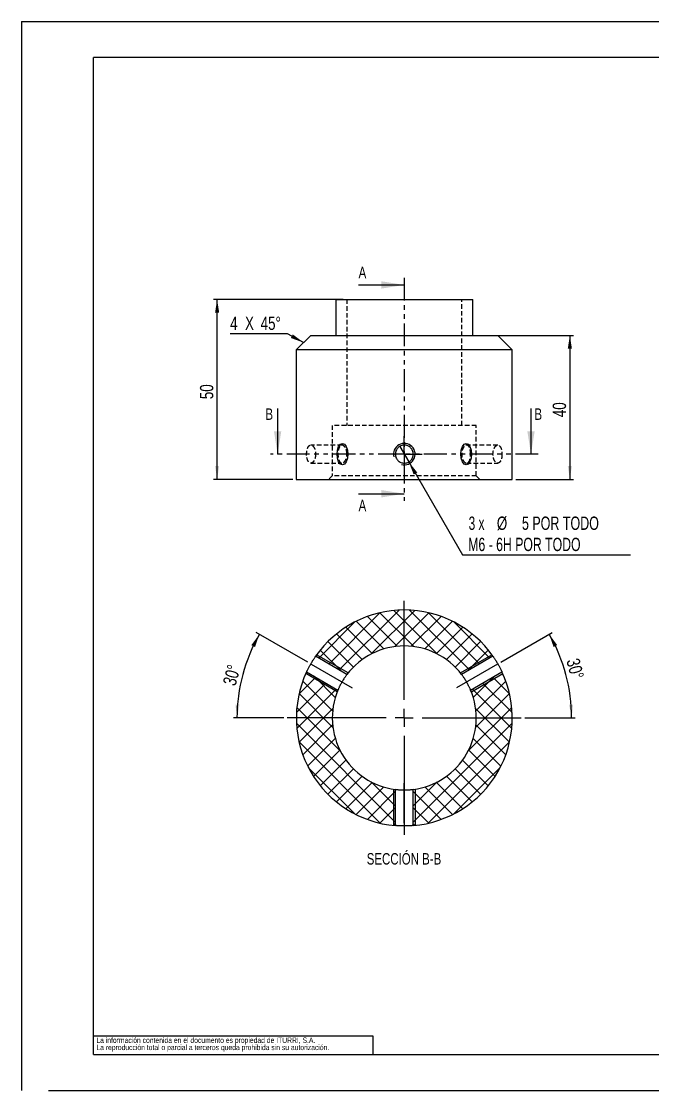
# Model space of a CAD drawing. Extents: x 0 to 2826, y 0 to 813.
# Drawn here: x 0 to 175.4, y 0 to 297 of the extents above; entities that cross this region are included whole.
import ezdxf

# ---------------------------------------------------------------- set-up
doc = ezdxf.new("R2010")
doc.units = 0
for name, pattern in [('SLD-CENTRADA-DOBLE', [12.7, 6.35, -1.27, 1.27, -1.27, 1.27, -1.27]), ('SLD-CENTRADA-TRAZOS-LARGOS', [19.05, 15.24, -1.27, 1.27, -1.27]), ('SLD-CONTINUA', [0]), ('SLD-DISCONTINUA', [1.905, 1.27, -0.635])]:
    doc.linetypes.add(name, pattern=pattern)
doc.layers.get('0').update_dxf_attribs({"linetype": 'CONTINUOUS'})
doc.layers.add('FORMATO', color=7, linetype='SLD-CONTINUA')
doc.layers.add('SLD-0', color=179, linetype='SLD-CONTINUA')
doc.styles.add('SLDTEXTSTYLE1', font='TXT', dxfattribs={"width": 0.75})
doc.styles.add('SLDTEXTSTYLE2', font='TXT', dxfattribs={"width": 0.666667})
doc.styles.add('SLDTEXTSTYLE3', font='TXT', dxfattribs={"width": 0.7})
doc.styles.add('SLDTEXTSTYLE4', font='TXT', dxfattribs={"width": 0.6875})
doc.dimstyles.new('SLDDIMSTYLE0', dxfattribs={"dimtxt": 3.704167, "dimasz": 3.704167, "dimexe": 0, "dimexo": 0.0625, "dimgap": 0.926042, "dimtad": 1, "dimdec": 1, "dimrnd": 1e-09, "dimzin": 12, "dimdsep": 46, "dimtxsty": 'SLDTEXTSTYLE1', "dimsah": 1, "dimcen": 0.09, "dimadec": 0, "dimazin": 0, "dimtfac": 1, "dimtdec": 1, "dimtofl": 0, "dimtmove": 0, "dimatfit": 3, "dimfxl": 1, "dimtolj": 1, "dimtzin": 12, "dimarcsym": 0})
doc.dimstyles.new('SLDDIMSTYLE1', dxfattribs={"dimtxt": 3.704167, "dimasz": 3.704167, "dimexe": 0, "dimexo": 0.0625, "dimgap": 0.926042, "dimtad": 0, "dimtih": 1, "dimtoh": 1, "dimdec": 6, "dimrnd": 1e-09, "dimzin": 12, "dimdsep": 46, "dimtxsty": 'SLDTEXTSTYLE1', "dimblk1": 'NONE', "dimsah": 1, "dimcen": 0, "dimadec": 0, "dimazin": 0, "dimtfac": 1, "dimtdec": 1, "dimtmove": 0, "dimatfit": 3, "dimldrblk": 'NONE', "dimfxl": 1, "dimtolj": 1, "dimtzin": 12, "dimarcsym": 0})
doc.dimstyles.new('SLDDIMSTYLE3', dxfattribs={"dimtxt": 3.704167, "dimasz": 3.704167, "dimexe": 0, "dimexo": 0.0625, "dimgap": 0.926042, "dimtad": 1, "dimdec": 4, "dimzin": 12, "dimdsep": 46, "dimtxsty": 'SLDTEXTSTYLE1', "dimsah": 1, "dimcen": 0.09, "dimadec": 0, "dimazin": 0, "dimtfac": 1, "dimtofl": 0, "dimtmove": 0, "dimatfit": 3, "dimfxl": 1, "dimtolj": 1, "dimtzin": 12, "dimarcsym": 0})

# ---------------------------------------------------------------- blocks, each defined once
blk = doc.blocks.new('SW_NOTE_0_3')
at = {"layer": 'SLD-0', "color": 0, "char_height": 1.5, "attachment_point": 1, "style": 'SLDTEXTSTYLE1'}
for s, insert in [('La información contenida en el documento es propiedad de ITURRI, S.A.', (0, 1.93)), ('La reproducción total o parcial a terceros queda prohibida sin su autorización.', (0, -0.07))]:
    blk.add_mtext(s, dxfattribs=dict(at, insert=insert))
blk = doc.blocks.new('SW_NOTE_0_7')
at = {"layer": 'SLD-0', "color": 0, "char_height": 1.5, "attachment_point": 1, "style": 'SLDTEXTSTYLE1'}
for s, insert in [('La información contenida en el documento es propiedad de ITURRI, S.A.', (0, 1.93)), ('La reproducción total o parcial a terceros queda prohibida sin su autorización.', (0, -0.07))]:
    blk.add_mtext(s, dxfattribs=dict(at, insert=insert))
blk = doc.blocks.new('_D')
at = {"layer": 'FORMATO', "color": 7, "transparency": 16777216}
for p, q in [((89.39, 219.79), (53.39, 219.79)), ((54.39, 169.79), (54.39, 219.79)), ((75.39, 169.79), (53.39, 169.79))]:
    blk.add_line(p, q, dxfattribs=at)
for points in [[(54.39, 219.79), (53.82, 216.09), (54.96, 216.09)], [(54.39, 169.79), (54.96, 173.5), (53.82, 173.5)]]:
    blk.add_solid(points, dxfattribs=at)
at = {"layer": 'FORMATO', "color": 7, "transparency": 16777216, "insert": (49.62, 192.06), "char_height": 3.704, "attachment_point": 1, "rotation": 90, "style": 'SLDTEXTSTYLE1'}
blk.add_mtext('50', dxfattribs=at)
blk = doc.blocks.new('_D_1')
at = {"layer": 'FORMATO', "color": 7, "transparency": 16777216}
for p, q in [((126.39, 209.79), (153.39, 209.79)), ((152.39, 209.79), (152.39, 169.79)), ((137.39, 169.79), (153.39, 169.79))]:
    blk.add_line(p, q, dxfattribs=at)
for points in [[(152.39, 209.79), (151.82, 206.09), (152.96, 206.09)], [(152.39, 169.79), (152.96, 173.5), (151.82, 173.5)]]:
    blk.add_solid(points, dxfattribs=at)
at = {"layer": 'FORMATO', "color": 7, "transparency": 16777216, "insert": (147.62, 187.06), "char_height": 3.704, "attachment_point": 1, "rotation": 90, "style": 'SLDTEXTSTYLE1'}
blk.add_mtext('40', dxfattribs=at)
blk = doc.blocks.new('SW_CHAMFER_DIMENSION_0')
at = {"layer": 'FORMATO', "color": 0}
for p, q in [((15.92, 0), (0, 0)), ((20.39, -2.43), (15.92, 0))]:
    blk.add_line(p, q, dxfattribs=at)
blk.add_solid([(20.39, -2.43), (17.4, -0.16), (16.86, -1.16)], dxfattribs=at)
at = {"layer": 'FORMATO', "color": 0, "attachment_point": 1, "style": 'SLDTEXTSTYLE1'}
for s, insert, char_height in [('4', (0, 4.77), 3.7), ('X', (4.13, 4.77), 3.7), ('45°', (8.47, 4.77), 3.704)]:
    blk.add_mtext(s, dxfattribs=dict(at, insert=insert, char_height=char_height))
blk = doc.blocks.new('_D_2')
at = {"layer": 'FORMATO', "transparency": 16777216}
for p, q in [((105.14, 178.96), (107.64, 174.63)), ((107.64, 174.63), (122.56, 148.8)), ((122.56, 148.8), (169.22, 148.8))]:
    blk.add_line(p, q, dxfattribs=at)
blk.add_solid([(107.64, 174.63), (109, 171.13), (109.99, 171.7)], dxfattribs=at)
at = {"layer": 'FORMATO', "transparency": 16777216, "attachment_point": 1}
for s, insert, char_height, style in [('3 x', (124.26, 159.46), 3.704, 'SLDTEXTSTYLE2'), ('%%c', (132.1, 159.46), 3.704, 'SLDTEXTSTYLE1'), ('5 POR TODO', (139.08, 159.46), 3.704, 'SLDTEXTSTYLE3'), ('M6 - 6H POR TODO', (124.15, 153.57), 3.7042, 'SLDTEXTSTYLE4')]:
    blk.add_mtext(s, dxfattribs=dict(at, insert=insert, char_height=char_height, style=style))
blk = doc.blocks.new('_NONE')
blk = doc.blocks.new('SW_CENTERMARKSYMBOL_0')
at = {"layer": 'FORMATO', "color": 0}
for p, q in [((0, 2.5), (0, 5)), ((-2.5, 0), (-5, 0)), ((0, 0), (-2.5, 0)), ((0, 0), (0, 2.5)), ((0, 0), (0, -2.5)), ((0, 0), (2.5, 0)), ((2.5, 0), (5, 0)), ((0, -2.5), (0, -5))]:
    blk.add_line(p, q, dxfattribs=at)
blk = doc.blocks.new('_D_9')
at = {"layer": 'FORMATO', "color": 7, "transparency": 16777216}
for p, q in [((133.17, 118.98), (147.52, 127.26)), ((139.89, 103.52), (153.88, 103.52))]:
    blk.add_line(p, q, dxfattribs=at)
blk.add_arc((106.39, 103.52), 46.49, 0, 30, dxfattribs=at)
for points in [[(146.66, 126.76), (147.87, 123.22), (148.88, 123.75)], [(152.88, 103.52), (153.31, 107.24), (152.17, 107.2)]]:
    blk.add_solid(points, dxfattribs=at)
at = {"layer": 'FORMATO', "color": 7, "transparency": 16777216, "insert": (154.95, 120.38), "char_height": 3.704, "attachment_point": 1, "rotation": 285, "style": 'SLDTEXTSTYLE1'}
blk.add_mtext('30°', dxfattribs=at)
blk = doc.blocks.new('_D_10')
at = {"layer": 'FORMATO', "color": 7, "transparency": 16777216}
for p, q in [((79.62, 118.98), (65.27, 127.26)), ((72.89, 103.52), (58.9, 103.52))]:
    blk.add_line(p, q, dxfattribs=at)
blk.add_arc((106.39, 103.52), 46.49, 150, 180, dxfattribs=at)
for points in [[(66.13, 126.76), (63.9, 123.75), (64.91, 123.22)], [(59.9, 103.52), (60.62, 107.2), (59.48, 107.24)]]:
    blk.add_solid(points, dxfattribs=at)
at = {"layer": 'FORMATO', "color": 7, "transparency": 16777216, "insert": (55.91, 113.19), "char_height": 3.704, "attachment_point": 1, "rotation": 75, "style": 'SLDTEXTSTYLE1'}
blk.add_mtext('30°', dxfattribs=at)
blk = doc.blocks.new('SW_CENTERMARKSYMBOL_1')
at = {"layer": 'FORMATO', "color": 0}
for p, q in [((0, 5), (0, 32.5)), ((-5, 0), (-32.5, 0)), ((0, 0), (-2.5, 0)), ((0, 0), (0, 2.5)), ((0, 0), (0, -2.5)), ((0, 0), (2.5, 0)), ((5, 0), (32.5, 0)), ((0, -5), (0, -32.5))]:
    blk.add_line(p, q, dxfattribs=at)

msp = doc.modelspace()

# ---------------------------------------------------------------- linework, layer by layer
at = {"color": 7, "linetype": 'SLD-CONTINUA'}
for p, q in [((0, 297), (420, 297)), ((0, 297), (0, -0.0013492)), ((410, 287), (20, 287)), ((20, 10), (20, 287)), ((93.6933991, 223.792714), (106.3933991, 223.792714)), ((87.3933997, 219.7927144), (87.3933997, 209.7927137)), ((87.3933997, 219.7927144), (125.3933985, 219.7927144)), ((125.3933985, 209.7927137), (125.3933985, 219.7927144)), ((80.3933985, 209.7927137), (76.3933997, 205.7927139)), ((80.3933985, 209.7927137), (132.3933996, 209.7927137)), ((136.3933984, 205.7927139), (132.3933996, 209.7927137)), ((76.3933997, 205.7927139), (76.3933997, 169.7927136)), ((136.3933984, 205.7927139), (76.3933997, 205.7927139)), ((136.3933984, 169.7927136), (136.3933984, 205.7927139)), ((71.1933991, 189.492714), (71.1933991, 176.792714)), ((141.5933991, 189.492714), (141.5933991, 176.792714)), ((76.3933997, 169.7927136), (136.3933984, 169.7927136)), ((93.6933991, 165.792714), (106.3933991, 165.792714)), ((85.4505099, 118.4965805), (99.7209338, 132.7670063)), ((88.2971365, 116.8530802), (104.926624, 133.4825675)), ((104.4486838, 123.4236746), (96.1550441, 131.7173126)), ((97.2298406, 121.2956565), (109.310472, 133.3762868)), ((109.0168482, 123.3456372), (99.6189363, 132.74355)), ((115.5569576, 121.2956565), (103.4763261, 133.3762868)), ((103.76995, 123.3456372), (113.1678618, 132.74355)), ((124.4896617, 116.8530802), (107.8601742, 133.4825675)), ((108.3381144, 123.4236746), (116.6317541, 131.7173126)), ((127.3362882, 118.4965805), (113.0658643, 132.7670063)), ((82.6038815, 120.1400826), (92.6480614, 130.1842625)), ((97.47313, 121.4189711), (90.1509751, 128.7411279)), ((100.6932709, 122.6889579), (93.0129954, 130.3692343)), ((112.0935272, 122.6889579), (119.7738027, 130.3692343)), ((115.3136682, 121.4189711), (122.6358231, 128.7411279)), ((130.1829167, 120.1400826), (120.1387368, 130.1842625)), ((94.675667, 119.7263072), (87.544395, 126.8575783)), ((118.1111311, 119.7263072), (125.2424031, 126.8575783)), ((88.9395144, 116.4822024), (83.0542672, 122.3674505)), ((92.2512639, 117.6605816), (85.1801954, 124.7316501)), ((120.5355342, 117.6605816), (127.6066027, 124.7316501)), ((123.8472838, 116.4822024), (129.7325309, 122.3674505)), ((90.4587399, 115.6050772), (81.7530047, 120.6313367)), ((90.7688553, 116.0033826), (82.0428672, 121.0413342)), ((122.0179429, 116.0033826), (130.743931, 121.0413342)), ((131.0337935, 120.6313367), (122.3280582, 115.6050772)), ((87.7688553, 110.8072302), (79.0428672, 115.8451818)), ((79.2530052, 116.3012092), (87.9587404, 111.2749502)), ((124.8280577, 111.2749502), (133.5337929, 116.3012092)), ((125.0179429, 110.8072302), (133.743931, 115.8451818)), ((76.429278, 104.9852215), (84.6368823, 113.192826)), ((77.1448392, 110.1909117), (81.7902557, 114.8363272)), ((86.4881709, 105.4631617), (78.1945329, 113.7568014)), ((87.2228876, 109.2185746), (81.3522547, 115.0892065)), ((125.5639106, 109.2185746), (131.4345434, 115.0892065)), ((126.2986272, 105.4631617), (134.5922653, 113.7568014)), ((136.3575201, 104.9852215), (128.1499158, 113.192826)), ((135.6419589, 110.1909117), (130.9965424, 114.8363272)), ((76.5355587, 100.6013735), (87.4835089, 111.5493248)), ((86.5662083, 100.8949973), (77.1682955, 110.2929092)), ((136.2512395, 100.6013735), (125.3032893, 111.5493248)), ((126.2205899, 100.8949973), (135.6185026, 110.2929092)), ((88.616189, 94.3548879), (76.5355587, 106.4355194)), ((77.1682955, 96.7439837), (86.5662083, 106.1418955)), ((124.1706092, 94.3548879), (136.2512395, 106.4355194)), ((135.6185026, 96.7439837), (126.2205899, 106.1418955)), ((103.8933991, 74.5875495), (76.429278, 102.0516713)), ((78.1945329, 93.2800914), (86.4881709, 101.5737311)), ((108.893399, 74.5875495), (136.3575201, 102.0516713)), ((134.5922653, 93.2800914), (126.2986272, 101.5737311)), ((99.7209338, 74.2698866), (77.1448392, 96.8459812)), ((79.5426112, 90.1380428), (87.2228876, 97.8183183)), ((113.0658643, 74.2698866), (135.6419589, 96.8459812)), ((133.244187, 90.1380428), (125.5639106, 97.8183183)), ((81.1707176, 87.2760224), (88.4928744, 94.5981773)), ((131.6160805, 87.2760224), (124.2939237, 94.5981773)), ((92.6480614, 76.8526303), (79.727583, 89.7731087)), ((83.0542672, 84.6694424), (90.1855383, 91.8007144)), ((85.1801954, 82.3052428), (92.2512639, 89.3763113)), ((120.1387368, 76.8526303), (133.0592152, 89.7731087)), ((127.6066027, 82.3052428), (120.5355342, 89.3763113)), ((129.7325309, 84.6694424), (122.6012599, 91.8007144)), ((87.544395, 80.1793146), (94.675667, 87.3105856)), ((125.2424031, 80.1793146), (118.1111311, 87.3105856)), ((90.1509751, 78.295765), (97.47313, 85.6179218)), ((93.0129954, 76.6676585), (100.6932709, 84.3479349)), ((103.8933991, 79.0776773), (97.2298406, 85.7412363)), ((103.3933991, 83.7447265), (103.3933991, 73.6688233)), ((103.8933991, 83.567807), (103.76995, 83.6912556)), ((103.8933991, 83.6753114), (103.8933991, 73.6227943)), ((108.893399, 79.0776773), (115.5569576, 85.7412363)), ((108.893399, 83.567807), (109.0168482, 83.6912556)), ((108.893399, 73.6227943), (108.893399, 83.6753114)), ((109.3933991, 83.7447265), (109.3933991, 73.6688233)), ((119.7738027, 76.6676585), (112.0935272, 84.3479349)), ((122.6358231, 78.295765), (115.3136682, 85.6179218)), ((96.1550441, 75.3195802), (103.8933991, 83.0579339)), ((116.6317541, 75.3195802), (108.893399, 83.0579339)), ((99.6189363, 74.2933429), (103.8933991, 78.5678061)), ((113.1678618, 74.2933429), (108.893399, 78.5678061)), ((103.4763261, 73.660606), (103.8933991, 74.0776784)), ((109.310472, 73.660606), (108.893399, 74.0776784)), ((20, 10), (410, 10)), ((7.5306184, 0), (420, 0))]:
    msp.add_line(p, q, dxfattribs=at)
at = {"color": 7, "linetype": 'SLD-CENTRADA-DOBLE'}
for p, q in [((106.3933991, 225.792714), (106.3933991, 163.792714)), ((143.5933991, 176.792714), (69.1933991, 176.792714))]:
    msp.add_line(p, q, dxfattribs=at)
at = {"color": 7, "linetype": 'SLD-DISCONTINUA'}
for p, q in [((90.3933983, 219.7927144), (90.3933983, 184.7927142)), ((122.3933998, 184.7927142), (122.3933998, 219.7927144)), ((126.3933986, 184.7927142), (86.3933995, 184.7927142)), ((86.3933995, 184.7927142), (86.3933995, 170.7927138)), ((126.3933986, 170.7927138), (126.3933986, 184.7927142)), ((89.0729245, 179.2927142), (80.4127812, 179.2927142)), ((132.3738139, 179.2927142), (123.7138774, 179.2927142)), ((80.4126751, 174.2927134), (89.0730977, 174.2927134)), ((123.713395, 174.2927134), (132.3741324, 174.2927134)), ((86.3933995, 170.7927138), (85.3933994, 169.7927136)), ((126.3933986, 170.7927138), (86.3933995, 170.7927138)), ((127.3933988, 169.7927136), (126.3933986, 170.7927138))]:
    msp.add_line(p, q, dxfattribs=at)
at = {"color": 7, "linetype": 'SLD-CONTINUA', "flags": 128}
for points in [[(89.2087402, 173.792714), (88.6347151, 174.0210754), (88.14808, 174.6713936), (87.8229209, 175.6446637), (87.7087402, 176.792714), (87.8229209, 177.9407643), (88.14808, 178.9140343), (88.6347151, 179.5643526), (89.2087402, 179.792714), (89.7827654, 179.5643526), (90.2694004, 178.9140343), (90.5945595, 177.9407643), (90.7087402, 176.792714), (90.5945595, 175.6446637), (90.2694004, 174.6713936), (89.7827654, 174.0210754), (89.2087402, 173.792714)], [(123.5780579, 173.792714), (123.0040328, 174.0210754), (122.5173978, 174.6713936), (122.1922386, 175.6446637), (122.0780579, 176.792714), (122.1922386, 177.9407643), (122.5173978, 178.9140343), (123.0040328, 179.5643526), (123.5780579, 179.792714), (124.1520831, 179.5643526), (124.6387181, 178.9140343), (124.9638772, 177.9407643), (125.0780579, 176.792714), (124.9638772, 175.6446637), (124.6387181, 174.6713936), (124.1520831, 174.0210754), (123.5780579, 173.792714)]]:
    msp.add_lwpolyline(points, dxfattribs=at)
at = {"color": 7, "linetype": 'SLD-CONTINUA'}
for centre, radius, start, end in [((106.3933991, 176.792714), 3, 255, 195), ((106.3933991, 103.5184464), 30, 34.780191847, 145.219808153), ((106.3933991, 103.5184464), 20, 37.180755781, 142.819244219), ((106.3933991, 103.5184464), 30, 154.780191847, 265.219808153), ((106.3933991, 103.5184464), 30, 274.780191847, 25.219808153), ((106.3933991, 103.5184464), 20, 157.180755781, 262.819244219), ((106.3933991, 103.5184464), 20, 277.180755781, 22.819244219)]:
    msp.add_arc(centre, radius, start, end, dxfattribs=at)
at = {"color": 7, "linetype": 'SLD-DISCONTINUA'}
for points, knots in [([(81.7530051, 176.792714), (81.7530051, 176.9579528), (81.743709, 177.1204159), (81.7074241, 177.4400224), (81.6799942, 177.5988269), (81.6088483, 177.9015462), (81.565481, 178.0451107), (81.4638576, 178.3168126), (81.4051001, 178.4454004), (81.2780402, 178.6759061), (81.2092766, 178.7793667), (81.0616767, 178.9621282), (80.9839563, 179.0397505), (80.8252446, 179.1644551), (80.7430804, 179.2124809), (80.5771644, 179.2767273), (80.4948791, 179.2926253), (80.3317493, 179.292802), (80.2500855, 179.2765618), (80.0942596, 179.2127638), (80.0196314, 179.16556), (79.8766052, 179.0403541), (79.8084984, 178.9621088), (79.6839415, 178.781209), (79.6266694, 178.6779296), (79.5218534, 178.4446497), (79.4759838, 178.3183583), (79.396324, 178.0477245), (79.3622316, 177.9016078), (79.3078524, 177.5987982), (79.2875154, 177.4429705), (79.2600377, 177.1225442), (79.2530305, 176.9568047), (79.2529798, 176.6304396), (79.259709, 176.4682097), (79.2871129, 176.1456967), (79.3077201, 175.9877568), (79.3885769, 175.5363437), (79.4697853, 175.2573586), (79.6248057, 174.9113034), (79.6830546, 174.8056637), (79.8079568, 174.623951), (79.8747318, 174.5470552), (80.0175568, 174.4213521), (80.0936243, 174.3730555), (80.2488999, 174.3092219), (80.3288983, 174.292876), (80.4939396, 174.2925543), (80.5765565, 174.3086491), (80.7408466, 174.3719014), (80.8235419, 174.4197914), (80.983427, 174.5451073), (81.0602047, 174.621795), (81.2069641, 174.8028881), (81.2773038, 174.908339), (81.4044859, 175.1387618), (81.4621183, 175.2644631), (81.5645441, 175.5373275), (81.6085283, 175.6828869), (81.7147865, 176.1339136), (81.7530051, 176.4622364), (81.7530051, 176.792714)], [0, 0, 0, 0, 0.03125, 0.03125, 0.0625, 0.0625, 0.09375, 0.09375, 0.125, 0.125, 0.15625, 0.15625, 0.1875, 0.1875, 0.21875, 0.21875, 0.25, 0.25, 0.28125, 0.28125, 0.3125, 0.3125, 0.34375, 0.34375, 0.375, 0.375, 0.40625, 0.40625, 0.4375, 0.4375, 0.46875, 0.46875, 0.5, 0.5, 0.53125, 0.53125, 0.5625, 0.5625, 0.625, 0.625, 0.65625, 0.65625, 0.6875, 0.6875, 0.71875, 0.71875, 0.75, 0.75, 0.78125, 0.78125, 0.8125, 0.8125, 0.84375, 0.84375, 0.875, 0.875, 0.90625, 0.90625, 0.9375, 0.9375, 1, 1, 1, 1]), ([(90.4587402, 176.792714), (90.4587402, 176.6273787), (90.448832, 176.464839), (90.4102284, 176.1451118), (90.3810606, 175.9862552), (90.3056544, 175.6835833), (90.2597733, 175.5400555), (90.1526465, 175.2684237), (90.0909113, 175.1399391), (89.9580045, 174.9095823), (89.8863307, 174.8061548), (89.7332384, 174.6233897), (89.6530789, 174.5458234), (89.4902189, 174.4210882), (89.4063143, 174.3730078), (89.2380992, 174.3087243), (89.1552028, 174.292805), (88.9919674, 174.2926238), (88.9108392, 174.3088878), (88.757244, 174.372728), (88.6842528, 174.4199615), (88.5453651, 174.5452667), (88.4798584, 174.6234745), (88.3608158, 174.8043264), (88.306454, 174.9076985), (88.2077188, 175.1408351), (88.1648724, 175.2669251), (88.0907155, 175.5374672), (88.0591597, 175.6836622), (88.0090396, 175.9862876), (87.9903715, 176.1421101), (87.9651672, 176.4627432), (87.9587642, 176.6285484), (87.9587163, 176.9550022), (87.9648636, 177.1173418), (87.9900132, 177.4402038), (88.0089063, 177.5979445), (88.0586207, 177.8988969), (88.0898369, 178.0444163), (88.1645389, 178.3176196), (88.2073791, 178.4434502), (88.3047883, 178.6741301), (88.3600277, 178.7797475), (88.4793208, 178.9612919), (88.5435813, 179.0382104), (88.6823012, 179.1640382), (88.7566075, 179.2122984), (88.9096307, 179.2761732), (88.989117, 179.2925634), (89.154403, 179.2928626), (89.2374379, 179.2767732), (89.4040701, 179.2134578), (89.4885849, 179.1654441), (89.6525061, 179.0401886), (89.7317481, 178.9635181), (89.8840329, 178.7823083), (89.9572863, 178.6769453), (90.0902586, 178.4467637), (90.1508507, 178.3210983), (90.2589257, 178.0479701), (90.3053127, 177.9028504), (90.4179319, 177.4519001), (90.4587402, 177.1233845), (90.4587402, 176.792714)], [0, 0, 0, 0, 0.03125, 0.03125, 0.0625, 0.0625, 0.09375, 0.09375, 0.125, 0.125, 0.15625, 0.15625, 0.1875, 0.1875, 0.21875, 0.21875, 0.25, 0.25, 0.28125, 0.28125, 0.3125, 0.3125, 0.34375, 0.34375, 0.375, 0.375, 0.40625, 0.40625, 0.4375, 0.4375, 0.46875, 0.46875, 0.5, 0.5, 0.53125, 0.53125, 0.5625, 0.5625, 0.59375, 0.59375, 0.625, 0.625, 0.65625, 0.65625, 0.6875, 0.6875, 0.71875, 0.71875, 0.75, 0.75, 0.78125, 0.78125, 0.8125, 0.8125, 0.84375, 0.84375, 0.875, 0.875, 0.90625, 0.90625, 0.9375, 0.9375, 1, 1, 1, 1]), ([(124.8280579, 176.792714), (124.8280579, 176.6273787), (124.8217266, 176.464839), (124.7967307, 176.1451118), (124.7777549, 175.9862552), (124.7276236, 175.6835833), (124.6967069, 175.5400555), (124.6224204, 175.2684237), (124.5786701, 175.1399391), (124.4811716, 174.9095823), (124.4270961, 174.8061548), (124.306973, 174.6233897), (124.2418638, 174.5458234), (124.103978, 174.4210882), (124.0301772, 174.3730078), (123.8756158, 174.3087243), (123.7961993, 174.292805), (123.633003, 174.2926238), (123.5483213, 174.3088878), (123.3811662, 174.372728), (123.2982419, 174.4199615), (123.1342569, 174.5452667), (123.0535845, 174.6234745), (122.9019042, 174.8043264), (122.8299157, 174.9076985), (122.6953349, 175.1408351), (122.6348517, 175.2669251), (122.5279382, 175.5374672), (122.4811216, 175.6836622), (122.405732, 175.9862876), (122.3770375, 176.1421101), (122.3381156, 176.4627432), (122.3280954, 176.6285484), (122.3280207, 176.9550022), (122.3376438, 177.1173418), (122.3764873, 177.4402038), (122.4055255, 177.5979445), (122.4803167, 177.8988969), (122.5266568, 178.0444163), (122.6343852, 178.3176196), (122.6948434, 178.4434502), (122.8276733, 178.6741301), (122.9008797, 178.7797475), (123.0529197, 178.9612919), (123.1320916, 179.0382104), (123.2959953, 179.1640382), (123.3804454, 179.2122984), (123.5470338, 179.2761732), (123.6301005, 179.2925634), (123.7954514, 179.2928626), (123.8749708, 179.2767732), (124.0281519, 179.2134578), (124.1025696, 179.1654441), (124.2414034, 179.0401886), (124.3057674, 178.9635181), (124.4253284, 178.7823083), (124.4806343, 178.6769453), (124.5782017, 178.4467637), (124.6211597, 178.3210983), (124.6961341, 178.0479701), (124.7273925, 177.9028504), (124.8022753, 177.4519001), (124.8280579, 177.1233845), (124.8280579, 176.792714)], [0, 0, 0, 0, 0.03125, 0.03125, 0.0625, 0.0625, 0.09375, 0.09375, 0.125, 0.125, 0.15625, 0.15625, 0.1875, 0.1875, 0.21875, 0.21875, 0.25, 0.25, 0.28125, 0.28125, 0.3125, 0.3125, 0.34375, 0.34375, 0.375, 0.375, 0.40625, 0.40625, 0.4375, 0.4375, 0.46875, 0.46875, 0.5, 0.5, 0.53125, 0.53125, 0.5625, 0.5625, 0.59375, 0.59375, 0.625, 0.625, 0.65625, 0.65625, 0.6875, 0.6875, 0.71875, 0.71875, 0.75, 0.75, 0.78125, 0.78125, 0.8125, 0.8125, 0.84375, 0.84375, 0.875, 0.875, 0.90625, 0.90625, 0.9375, 0.9375, 1, 1, 1, 1]), ([(133.533793, 176.792714), (133.533793, 176.9579528), (133.5268682, 177.1204159), (133.4996092, 177.4400224), (133.4789401, 177.5988269), (133.4245782, 177.9015462), (133.3911526, 178.0451107), (133.3113588, 178.3168126), (133.264568, 178.4454004), (133.1610772, 178.6759061), (133.10403, 178.7793667), (132.9783806, 178.9621282), (132.9106925, 179.0397505), (132.7686164, 179.1644551), (132.6931789, 179.2124809), (132.5363589, 179.2767273), (132.4563905, 179.2926253), (132.2932862, 179.292802), (132.2092566, 179.2765618), (132.0443981, 179.2127638), (131.9631536, 179.16556), (131.8034188, 179.0403541), (131.7252047, 178.9621088), (131.5789116, 178.781209), (131.5099176, 178.6779296), (131.3812402, 178.4446497), (131.3236256, 178.3183583), (131.2221895, 178.0477245), (131.177965, 177.9016078), (131.1067965, 177.5987982), (131.0798075, 177.4429705), (131.0432336, 177.1225442), (131.0338271, 176.9568047), (131.0337592, 176.6304396), (131.0427943, 176.4682097), (131.0792736, 176.1456967), (131.1066198, 175.9877568), (131.2124514, 175.5363437), (131.3172812, 175.2573586), (131.5076481, 174.9113034), (131.5778565, 174.8056637), (131.7245818, 174.623951), (131.8012873, 174.5470552), (131.9608748, 174.4213521), (132.0437081, 174.3730555), (132.20802, 174.3092219), (132.2903992, 174.292876), (132.4554869, 174.2925543), (132.5357593, 174.3086491), (132.6910922, 174.3719014), (132.7670745, 174.4197914), (132.910236, 174.5451073), (132.9771016, 174.621795), (133.1020866, 174.8028881), (133.1604699, 174.908339), (133.2640751, 175.1387618), (133.3099817, 175.2644631), (133.3904282, 175.5373275), (133.424331, 175.6828869), (133.5055299, 176.1339136), (133.533793, 176.4622364), (133.533793, 176.792714)], [0, 0, 0, 0, 0.03125, 0.03125, 0.0625, 0.0625, 0.09375, 0.09375, 0.125, 0.125, 0.15625, 0.15625, 0.1875, 0.1875, 0.21875, 0.21875, 0.25, 0.25, 0.28125, 0.28125, 0.3125, 0.3125, 0.34375, 0.34375, 0.375, 0.375, 0.40625, 0.40625, 0.4375, 0.4375, 0.46875, 0.46875, 0.5, 0.5, 0.53125, 0.53125, 0.5625, 0.5625, 0.625, 0.625, 0.65625, 0.65625, 0.6875, 0.6875, 0.71875, 0.71875, 0.75, 0.75, 0.78125, 0.78125, 0.8125, 0.8125, 0.84375, 0.84375, 0.875, 0.875, 0.90625, 0.90625, 0.9375, 0.9375, 1, 1, 1, 1])]:
    msp.add_open_spline(points, degree=3, knots=knots, dxfattribs=at)
at = {"color": 7, "linetype": 'SLD-CONTINUA'}
for points, knots in [([(106.3933991, 174.292714), (106.2281603, 174.292714), (106.0656971, 174.308935), (105.7460903, 174.3724789), (105.5872856, 174.420578), (105.2845658, 174.5460862), (105.1410009, 174.6228793), (104.8692989, 174.804297), (104.7407109, 174.9098456), (104.5102053, 175.1403966), (104.406745, 175.2662074), (104.2239841, 175.5394562), (104.146362, 175.6848644), (104.0216579, 175.9856517), (103.9736322, 176.143253), (103.9093858, 176.4659888), (103.8934878, 176.6282424), (103.8933111, 176.9544764), (103.9095513, 177.1201697), (103.9733492, 177.4408541), (104.0205529, 177.5967265), (104.1457584, 177.8994871), (104.2240034, 178.0458075), (104.4049027, 178.3166572), (104.5081819, 178.4429233), (104.7414618, 178.6764172), (104.867753, 178.7799014), (105.1383871, 178.9609978), (105.2845042, 179.039315), (105.5873143, 179.1648631), (105.7431423, 179.2121892), (106.0635691, 179.276241), (106.2293085, 179.2926546), (106.5556736, 179.2927731), (106.7179036, 179.2770088), (107.040417, 179.2131255), (107.1983569, 179.165172), (107.6497706, 178.9784832), (107.9287564, 178.7924442), (108.2748112, 178.4470565), (108.3804507, 178.3185993), (108.5621629, 178.0469722), (108.6390585, 177.9034919), (108.7647611, 177.60108), (108.8130576, 177.4421794), (108.8768911, 177.1225924), (108.893237, 176.9602149), (108.8935588, 176.6300861), (108.877464, 176.4671966), (108.8142117, 176.1475737), (108.7663219, 175.9888965), (108.6410063, 175.6858504), (108.5643189, 175.5422073), (108.3832262, 175.2704631), (108.2777756, 175.1417402), (108.0473532, 174.9109528), (107.9216519, 174.8074135), (107.6487869, 174.6245406), (107.5032273, 174.5466533), (107.0521998, 174.3591957), (106.7238766, 174.292714), (106.3933991, 174.292714)], [0, 0, 0, 0, 0.03125, 0.03125, 0.0625, 0.0625, 0.09375, 0.09375, 0.125, 0.125, 0.15625, 0.15625, 0.1875, 0.1875, 0.21875, 0.21875, 0.25, 0.25, 0.28125, 0.28125, 0.3125, 0.3125, 0.34375, 0.34375, 0.375, 0.375, 0.40625, 0.40625, 0.4375, 0.4375, 0.46875, 0.46875, 0.5, 0.5, 0.53125, 0.53125, 0.5625, 0.5625, 0.625, 0.625, 0.65625, 0.65625, 0.6875, 0.6875, 0.71875, 0.71875, 0.75, 0.75, 0.78125, 0.78125, 0.8125, 0.8125, 0.84375, 0.84375, 0.875, 0.875, 0.90625, 0.90625, 0.9375, 0.9375, 1, 1, 1, 1]), ([(79.2530051, 116.3012088), (79.2530051, 116.3012088), (79.2597576, 116.3155763), (79.2872074, 116.3736168), (79.3078334, 116.4171297), (79.361774, 116.5297932), (79.3954714, 116.5997416), (79.4758241, 116.7642963), (79.521664, 116.8572305), (79.6250319, 117.0634759), (79.6832897, 117.1781881), (79.8081996, 117.419729), (79.8749777, 117.5468537), (80.0178077, 117.8135879), (80.0938714, 117.9531401), (80.2491389, 118.232494), (80.3291328, 118.3737911), (80.4941644, 118.6596777), (80.5767665, 118.8000374), (80.7410366, 119.0742118), (80.8237225, 119.2096736), (80.9835801, 119.4672417), (81.0603448, 119.5887561), (81.2070792, 119.817765), (81.2774052, 119.9257683), (81.4045614, 120.1187882), (81.4621822, 120.2050525), (81.5645871, 120.3570477), (81.6085609, 120.421574), (81.7147953, 120.5766474), (81.7530051, 120.6313359), (81.7530051, 120.6313359)], [0, 0, 0, 0, 0.0625, 0.0625, 0.125, 0.125, 0.1875, 0.1875, 0.25, 0.25, 0.3125, 0.3125, 0.375, 0.375, 0.4375, 0.4375, 0.5, 0.5, 0.5625, 0.5625, 0.625, 0.625, 0.6875, 0.6875, 0.75, 0.75, 0.8125, 0.8125, 0.875, 0.875, 1, 1, 1, 1]), ([(131.033793, 120.6313359), (131.033793, 120.6313359), (131.0428594, 120.6183043), (131.079399, 120.5655118), (131.1067693, 120.5258928), (131.1773684, 120.4228471), (131.2210969, 120.3586901), (131.3234291, 120.2068252), (131.3809925, 120.1206595), (131.5079223, 119.9280177), (131.5781371, 119.8202088), (131.7248626, 119.5912633), (131.8015669, 119.4698694), (131.9611504, 119.2128078), (132.0439743, 119.0771586), (132.2082681, 118.8030162), (132.2906381, 118.6630908), (132.4557074, 118.3772259), (132.5359613, 118.2355106), (132.6912684, 117.9561613), (132.7672388, 117.8168223), (132.9103705, 117.5495975), (132.9772227, 117.4223601), (133.102183, 117.18078), (133.1605535, 117.0658742), (133.2641356, 116.8592437), (133.3100323, 116.7662105), (133.3904615, 116.6015277), (133.4243561, 116.5311821), (133.5055364, 116.3616437), (133.533793, 116.3012088), (133.533793, 116.3012088)], [0, 0, 0, 0, 0.0625, 0.0625, 0.125, 0.125, 0.1875, 0.1875, 0.25, 0.25, 0.3125, 0.3125, 0.375, 0.375, 0.4375, 0.4375, 0.5, 0.5, 0.5625, 0.5625, 0.625, 0.625, 0.6875, 0.6875, 0.75, 0.75, 0.8125, 0.8125, 0.875, 0.875, 1, 1, 1, 1]), ([(90.4587402, 115.6050773), (90.4587402, 115.6050773), (90.4488296, 115.5920429), (90.4102169, 115.5408802), (90.381042, 115.5021193), (90.3056188, 115.4006735), (90.2597276, 115.3384703), (90.1525768, 115.1908075), (90.0908288, 115.1046271), (89.9578959, 114.9152713), (89.8862082, 114.811427), (89.7330858, 114.5842822), (89.6529157, 114.4628006), (89.4900309, 114.2095089), (89.4061107, 114.0758184), (89.2378795, 113.8001883), (89.1549755, 113.6606059), (88.9917253, 113.3778783), (88.9105917, 113.2332385), (88.7569947, 112.9515254), (88.6840029, 112.8136213), (88.5451157, 112.5440638), (88.4796164, 112.4130964), (88.3605872, 112.1692327), (88.3062281, 112.0547194), (88.2075189, 111.8423561), (88.1646855, 111.7478013), (88.090556, 111.5815858), (88.059015, 111.5093378), (88.0089323, 111.39343), (87.990283, 111.3495613), (87.9651198, 111.2901621), (87.9587402, 111.2749503), (87.9587402, 111.2749503)], [0, 0, 0, 0, 0.0625, 0.0625, 0.125, 0.125, 0.1875, 0.1875, 0.25, 0.25, 0.3125, 0.3125, 0.375, 0.375, 0.4375, 0.4375, 0.5, 0.5, 0.5625, 0.5625, 0.625, 0.625, 0.6875, 0.6875, 0.75, 0.75, 0.8125, 0.8125, 0.875, 0.875, 0.9375, 0.9375, 1, 1, 1, 1]), ([(124.8280579, 111.2749503), (124.8280579, 111.2749503), (124.8217251, 111.2900504), (124.7967232, 111.3490714), (124.7777428, 111.393718), (124.7275997, 111.5097593), (124.6966758, 111.5806038), (124.6223714, 111.7472306), (124.578611, 111.8437961), (124.4810905, 112.0535972), (124.4270026, 112.1676027), (124.3068506, 112.4137831), (124.2417295, 112.5439532), (124.1038148, 112.8116615), (124.0299956, 112.9511837), (123.8754085, 113.2346913), (123.7959786, 113.3762795), (123.6327544, 113.659022), (123.5480595, 113.8016057), (123.3808873, 114.0754812), (123.2979547, 114.2076459), (123.1339547, 114.4627045), (123.0532833, 114.5849123), (122.9016058, 114.8099265), (122.8296138, 114.9142595), (122.6950564, 115.1059258), (122.6345863, 115.190298), (122.5277041, 115.3376038), (122.4809061, 115.4010431), (122.4055683, 115.5023699), (122.3769015, 115.540455), (122.3380419, 115.5919466), (122.3280579, 115.6050773), (122.3280579, 115.6050773)], [0, 0, 0, 0, 0.0625, 0.0625, 0.125, 0.125, 0.1875, 0.1875, 0.25, 0.25, 0.3125, 0.3125, 0.375, 0.375, 0.4375, 0.4375, 0.5, 0.5, 0.5625, 0.5625, 0.625, 0.625, 0.6875, 0.6875, 0.75, 0.75, 0.8125, 0.8125, 0.875, 0.875, 0.9375, 0.9375, 1, 1, 1, 1]), ([(103.8933991, 83.6753116), (103.8933991, 83.6753116), (103.9096273, 83.6732479), (103.9732158, 83.6653928), (104.0213693, 83.6595073), (104.1468561, 83.6449205), (104.2236348, 83.6362825), (104.4050617, 83.61732), (104.5105117, 83.6069396), (104.7408433, 83.5865015), (104.866581, 83.5763405), (105.1398595, 83.5572992), (105.2849914, 83.5486169), (105.7360431, 83.5269854), (106.0646422, 83.5184162), (106.5605311, 83.5184617), (106.7230341, 83.520524), (107.0426893, 83.5283493), (107.2015138, 83.5342055), (107.5040464, 83.5487344), (107.6475078, 83.557341), (107.9190062, 83.576254), (108.0474022, 83.586622), (108.2775783, 83.6070623), (108.3809184, 83.6172356), (108.5635067, 83.6363173), (108.6409595, 83.645037), (108.7655003, 83.6595173), (108.8134889, 83.665381), (108.8775723, 83.6732978), (108.8933991, 83.6753116), (108.8933991, 83.6753116)], [0, 0, 0, 0, 0.0625, 0.0625, 0.125, 0.125, 0.1875, 0.1875, 0.25, 0.25, 0.3125, 0.3125, 0.375, 0.375, 0.5, 0.5, 0.5625, 0.5625, 0.625, 0.625, 0.6875, 0.6875, 0.75, 0.75, 0.8125, 0.8125, 0.875, 0.875, 0.9375, 0.9375, 1, 1, 1, 1]), ([(108.8933991, 73.6227946), (108.8933991, 73.6227946), (108.8771547, 73.6214236), (108.8136108, 73.6162125), (108.76557, 73.6123138), (108.6400078, 73.6026193), (108.5632054, 73.596879), (108.3818843, 73.5842822), (108.2763377, 73.577373), (108.0457607, 73.5637633), (107.9199865, 73.5570011), (107.6469742, 73.5443372), (107.5014013, 73.5385371), (107.0502857, 73.5241296), (106.7218836, 73.5184255), (106.2262987, 73.518457), (106.0638774, 73.5198307), (105.7443535, 73.5250426), (105.585586, 73.5289425), (105.2830193, 73.5386204), (105.1395271, 73.5443529), (104.8679688, 73.5569455), (104.739474, 73.5638501), (104.5091568, 73.5774555), (104.4057863, 73.5842224), (104.2232046, 73.5969052), (104.1456968, 73.6027025), (104.0211878, 73.6123181), (103.9732535, 73.6162069), (103.9092059, 73.6214597), (103.8933991, 73.6227946), (103.8933991, 73.6227946)], [0, 0, 0, 0, 0.0625, 0.0625, 0.125, 0.125, 0.1875, 0.1875, 0.25, 0.25, 0.3125, 0.3125, 0.375, 0.375, 0.5, 0.5, 0.5625, 0.5625, 0.625, 0.625, 0.6875, 0.6875, 0.75, 0.75, 0.8125, 0.8125, 0.875, 0.875, 0.9375, 0.9375, 1, 1, 1, 1])]:
    msp.add_open_spline(points, degree=3, knots=knots, dxfattribs=at)
for points in [[(106.3933991, 223.792714), (100.0433991, 224.808714), (100.0433991, 222.776714)], [(71.1933991, 176.792714), (72.2093991, 183.142714), (70.1773991, 183.142714)], [(141.5933991, 176.792714), (142.6093991, 183.142714), (140.5773991, 183.142714)], [(106.3933991, 165.792714), (100.0433991, 166.808714), (100.0433991, 164.776714)]]:
    msp.add_solid(points, dxfattribs=at)
at = {"layer": 'FORMATO', "color": 7, "linetype": 'SLD-CENTRADA-TRAZOS-LARGOS'}
for p, q in [((80.4837584, 118.4773844), (91.8670694, 111.9052268)), ((132.3030502, 118.4773905), (120.9202013, 111.9054996)), ((106.3933991, 74.3181236), (106.3933991, 85.3679842))]:
    msp.add_line(p, q, dxfattribs=at)
at = {"layer": 'SLD-0'}
for p, q in [((20.0022181, 15.2451547), (97.6286732, 15.2451547)), ((97.6286732, 15.2451547), (97.6286732, 10))]:
    msp.add_line(p, q, dxfattribs=at)

# ---------------------------------------------------------------- block references
at = {"layer": 'FORMATO'}
msp.add_blockref('SW_CHAMFER_DIMENSION_0', (58.0075224, 210.2214519), dxfattribs=at)
at = {"layer": 'FORMATO', "color": 7}
for name, p in [('SW_CENTERMARKSYMBOL_0', (106.3933991, 176.792714)), ('SW_CENTERMARKSYMBOL_1', (106.3933991, 103.5184464))]:
    msp.add_blockref(name, p, dxfattribs=at)
at = {"layer": 'SLD-0'}
for name in ['SW_NOTE_0_3', 'SW_NOTE_0_7']:
    msp.add_blockref(name, (20.8378339, 12.8192045), dxfattribs=at)

# ---------------------------------------------------------------- texts
at = {"color": 7, "linetype": 'Continuous', "char_height": 3.175, "attachment_point": 1, "style": 'SLDTEXTSTYLE1'}
for s, insert in [('A', (93.6933991, 228.8456371)), ('B', (67.8101375, 189.492714)), ('B', (142.5600452, 189.492714)), ('A', (93.6933991, 164.1100906))]:
    msp.add_mtext(s, dxfattribs=dict(at, insert=insert))
at = {"layer": 'FORMATO', "insert": (106.3077771, 65.9667921), "char_height": 3.175, "attachment_point": 2, "style": 'SLDTEXTSTYLE1'}
msp.add_mtext('SECCIÓN B-B', dxfattribs=at)

# ---------------------------------------------------------------- dimensions: what is measured, and where the dimension line sits
at = {"layer": 'FORMATO', "color": 7}
for base, p1, p2, picture, middle in [((54.3933991, 219.792714), (76.3933991, 169.792714), (90.3933991, 219.792714), '_D', (54.3933991, 194.792714)), ((152.3933991, 169.792714), (125.3933991, 209.792714), (136.3933991, 169.792714), '_D_1', (152.3933991, 189.792714))]:
    dim = msp.add_linear_dim(base=base, p1=p1, p2=p2, angle=90, dimstyle='SLDDIMSTYLE0', dxfattribs=at)
    dim.commit()
    dim.dimension.update_dxf_attribs({"geometry": picture, "text_midpoint": middle, "dimtype": 160})
at = {"layer": 'FORMATO'}
dim = msp.add_diameter_dim_2p(p1=(105.1433991, 178.9577775), p2=(107.6433991, 174.6276505), text='3 x <> POR TODO\\PM6 - 6H POR TODO\\P', dimstyle='SLDDIMSTYLE1', dxfattribs=at)
dim.commit()
dim.dimension.update_dxf_attribs({"geometry": '_D_2', "text_midpoint": (146.6823192, 154.6808176), "dimtype": 163})
at = {"layer": 'FORMATO', "color": 7}
for base, line1, line2, picture, middle in [((61.4872371, 115.5510163), ((80.4837584, 118.4773844), (91.8670694, 111.9052268)), ((138.8933991, 103.5184464), (73.8933991, 103.5184464)), '_D_10', (61.4872371, 115.5510163)), ((151.2995613, 115.5510163), ((138.8933991, 103.5184464), (73.8933991, 103.5184464)), ((132.3030502, 118.4773905), (120.9202013, 111.9054996)), '_D_9', (151.2995613, 115.5510163))]:
    dim = msp.add_angular_dim_2l(base=base, line1=line1, line2=line2, dimstyle='SLDDIMSTYLE3', override={"dimadec": 4, "dimazin": 3}, dxfattribs=at)
    dim.commit()
    dim.dimension.update_dxf_attribs({"geometry": picture, "text_midpoint": middle, "dimtype": 162})

doc.saveas('drawing.dxf')
